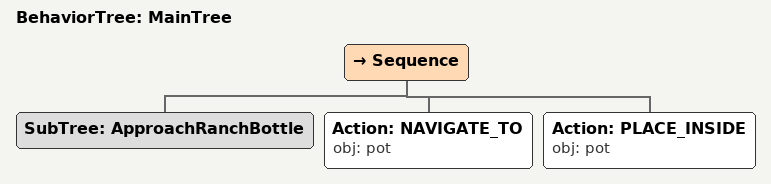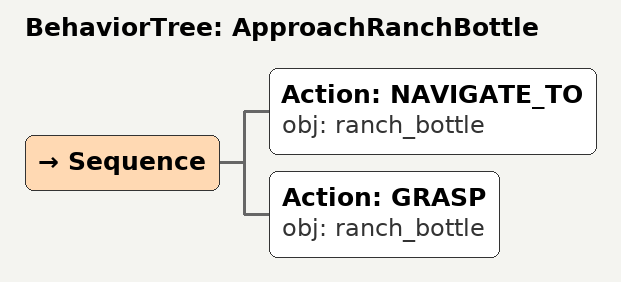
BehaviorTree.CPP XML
<root main_tree_to_execute="MainTree">
  <BehaviorTree ID="MainTree">
    <Sequence>
      <!-- Execute subtree ApproachRanchBottle -->
      <SubTree ID="ApproachRanchBottle" />
      <!-- Navigate to pot -->
      <Action ID="NAVIGATE_TO" obj="pot" />
      <!-- Place inside pot -->
      <Action ID="PLACE_INSIDE" obj="pot" />
    </Sequence>
  </BehaviorTree>
  <!-- Subtree definition ApproachRanchBottle -->
  <BehaviorTree ID="ApproachRanchBottle">
    <Sequence>
      <!-- Navigate to ranch_bottle -->
      <Action ID="NAVIGATE_TO" obj="ranch_bottle" />
      <!-- Grasp ranch_bottle -->
      <Action ID="GRASP" obj="ranch_bottle" />
    </Sequence>
  </BehaviorTree>
</root>
